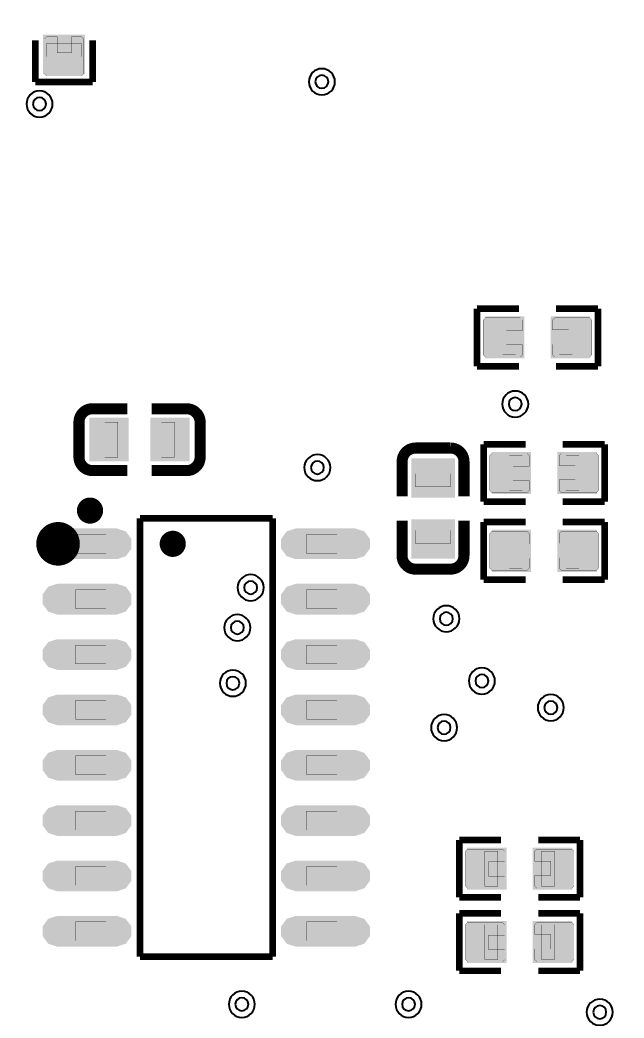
# Model space of a CAD drawing. Header units: millimetres. Extents: x -103 to 1, y -5 to 127.
# Drawn here: x -78.48 to -64.62, y 65.25 to 88.15 of the extents above; entities that cross this region are included whole.
import ezdxf

# ---------------------------------------------------------------- set-up
doc = ezdxf.new("R2010")
doc.units = ezdxf.units.MM
doc.header["$MEASUREMENT"] = 0
for name, color, linetype, true_color in [('Document-Layer', 7, 'Continuous', 0x6464ff), ('Hole-Layer', 7, 'Continuous', 0x222222), ('Multi-Layer', 7, 'Continuous', 0xc0c0c0), ('Pin-Soldering-Layer', 7, 'Continuous', 0xcc9999), ('Top-Layer', 7, 'Continuous', 0xff0000), ('Top-Paste-Mask-Layer', 7, 'Continuous', 0x808080), ('Top-Silkscreen-Layer', 7, 'Continuous', 0xffcc00), ('Top-Solder-Mask-Layer', 7, 'Continuous', 0x800080)]:
    doc.layers.add(name, color=color, linetype=linetype, true_color=true_color)

msp = doc.modelspace()

# ---------------------------------------------------------------- hatches: boundary and pattern name
at = {"layer": 'Pin-Soldering-Layer'}
for points in [[(-77.869, 87.307), (-77.069, 87.307), (-77.069, 87.607), (-77.869, 87.607)], [(-67.406, 81.265), (-67.406, 80.465), (-67.106, 80.465), (-67.106, 81.265)], [(-65.806, 81.265), (-65.806, 80.465), (-66.106, 80.465), (-66.106, 81.265)], [(-76.535, 78.119), (-76.535, 78.919), (-76.235, 78.919), (-76.235, 78.119)], [(-74.935, 78.119), (-74.935, 78.919), (-75.235, 78.919), (-75.235, 78.119)], [(-67.253, 77.354), (-67.253, 78.154), (-66.953, 78.154), (-66.953, 77.354)], [(-65.653, 77.354), (-65.653, 78.154), (-65.953, 78.154), (-65.953, 77.354)], [(-69.403, 77.738), (-68.603, 77.738), (-68.603, 77.438), (-69.403, 77.438)], [(-77.205, 76.344), (-76.505, 76.344), (-76.505, 75.914), (-77.205, 75.914)], [(-71.205, 76.344), (-71.905, 76.344), (-71.905, 75.914), (-71.205, 75.914)], [(-69.403, 76.138), (-68.603, 76.138), (-68.603, 76.438), (-69.403, 76.438)], [(-67.253, 75.569), (-67.253, 76.369), (-66.953, 76.369), (-66.953, 75.569)], [(-65.653, 75.569), (-65.653, 76.369), (-65.953, 76.369), (-65.953, 75.569)], [(-77.205, 75.074), (-76.505, 75.074), (-76.505, 74.644), (-77.205, 74.644)], [(-71.205, 75.074), (-71.905, 75.074), (-71.905, 74.644), (-71.205, 74.644)], [(-77.205, 73.804), (-76.505, 73.804), (-76.505, 73.374), (-77.205, 73.374)], [(-71.205, 73.804), (-71.905, 73.804), (-71.905, 73.374), (-71.205, 73.374)], [(-77.205, 72.534), (-76.505, 72.534), (-76.505, 72.104), (-77.205, 72.104)], [(-71.205, 72.534), (-71.905, 72.534), (-71.905, 72.104), (-71.205, 72.104)], [(-77.205, 71.264), (-76.505, 71.264), (-76.505, 70.834), (-77.205, 70.834)], [(-71.205, 71.264), (-71.905, 71.264), (-71.905, 70.834), (-71.205, 70.834)], [(-77.205, 69.994), (-76.505, 69.994), (-76.505, 69.564), (-77.205, 69.564)], [(-71.205, 69.994), (-71.905, 69.994), (-71.905, 69.564), (-71.205, 69.564)], [(-67.814, 68.275), (-67.814, 69.075), (-67.514, 69.075), (-67.514, 68.275)], [(-66.214, 68.275), (-66.214, 69.075), (-66.514, 69.075), (-66.514, 68.275)], [(-77.205, 68.724), (-76.505, 68.724), (-76.505, 68.294), (-77.205, 68.294)], [(-71.205, 68.724), (-71.905, 68.724), (-71.905, 68.294), (-71.205, 68.294)], [(-77.205, 67.454), (-76.505, 67.454), (-76.505, 67.024), (-77.205, 67.024)], [(-71.205, 67.454), (-71.905, 67.454), (-71.905, 67.024), (-71.205, 67.024)], [(-67.814, 66.592), (-67.814, 67.392), (-67.514, 67.392), (-67.514, 66.592)], [(-66.214, 66.592), (-66.214, 67.392), (-66.514, 67.392), (-66.514, 66.592)]]:
    msp.add_hatch(color=256, dxfattribs=at).paths.add_polyline_path(points)
at = {"layer": 'Top-Layer'}
for points in [[(-77.901, 87.757), (-77.037, 87.757), (-77.037, 86.95), (-77.901, 86.95)], [(-66.956, 81.297), (-66.956, 80.433), (-67.762, 80.433), (-67.762, 81.297)], [(-65.449, 81.297), (-65.449, 80.433), (-66.256, 80.433), (-66.256, 81.297)], [(-76.835, 78.069), (-76.835, 78.969), (-76.035, 78.969), (-76.035, 78.069)], [(-75.435, 78.069), (-75.435, 78.969), (-74.635, 78.969), (-74.635, 78.069)], [(-67.609, 77.322), (-67.609, 78.186), (-66.803, 78.186), (-66.803, 77.322)], [(-66.103, 77.322), (-66.103, 78.186), (-65.296, 78.186), (-65.296, 77.322)], [(-69.453, 78.038), (-68.553, 78.038), (-68.553, 77.238), (-69.453, 77.238)], [(-69.453, 76.637), (-68.553, 76.637), (-68.553, 75.837), (-69.453, 75.837)], [(-77.625, 75.828), (-77.838, 75.917), (-77.926, 76.129), (-77.838, 76.342), (-77.625, 76.43), (-76.256, 76.43), (-76.043, 76.342), (-75.955, 76.129), (-76.043, 75.917), (-76.256, 75.828)], [(-72.154, 75.828), (-72.367, 75.917), (-72.455, 76.129), (-72.367, 76.342), (-72.154, 76.43), (-70.785, 76.43), (-70.572, 76.342), (-70.484, 76.129), (-70.572, 75.917), (-70.785, 75.828)], [(-67.609, 75.536), (-67.609, 76.401), (-66.803, 76.401), (-66.803, 75.536)], [(-66.103, 75.536), (-66.103, 76.401), (-65.296, 76.401), (-65.296, 75.536)], [(-77.625, 74.558), (-77.838, 74.647), (-77.926, 74.859), (-77.838, 75.072), (-77.625, 75.16), (-76.256, 75.16), (-76.043, 75.072), (-75.955, 74.859), (-76.043, 74.647), (-76.256, 74.558)], [(-72.154, 74.558), (-72.367, 74.647), (-72.455, 74.859), (-72.367, 75.072), (-72.154, 75.16), (-70.785, 75.16), (-70.572, 75.072), (-70.484, 74.859), (-70.572, 74.647), (-70.785, 74.558)], [(-77.625, 73.288), (-77.838, 73.377), (-77.926, 73.589), (-77.838, 73.802), (-77.625, 73.89), (-76.256, 73.89), (-76.043, 73.802), (-75.955, 73.589), (-76.043, 73.377), (-76.256, 73.288)], [(-72.154, 73.288), (-72.367, 73.377), (-72.455, 73.589), (-72.367, 73.802), (-72.154, 73.89), (-70.785, 73.89), (-70.572, 73.802), (-70.484, 73.589), (-70.572, 73.377), (-70.785, 73.288)], [(-77.625, 72.018), (-77.838, 72.107), (-77.926, 72.319), (-77.838, 72.532), (-77.625, 72.62), (-76.256, 72.62), (-76.043, 72.532), (-75.955, 72.319), (-76.043, 72.107), (-76.256, 72.018)], [(-72.154, 72.018), (-72.367, 72.107), (-72.455, 72.319), (-72.367, 72.532), (-72.154, 72.62), (-70.785, 72.62), (-70.572, 72.532), (-70.484, 72.319), (-70.572, 72.107), (-70.785, 72.018)], [(-77.625, 70.748), (-77.838, 70.837), (-77.926, 71.049), (-77.838, 71.262), (-77.625, 71.35), (-76.256, 71.35), (-76.043, 71.262), (-75.955, 71.049), (-76.043, 70.837), (-76.256, 70.748)], [(-72.154, 70.748), (-72.367, 70.837), (-72.455, 71.049), (-72.367, 71.262), (-72.154, 71.35), (-70.785, 71.35), (-70.572, 71.262), (-70.484, 71.049), (-70.572, 70.837), (-70.785, 70.748)], [(-77.625, 69.478), (-77.838, 69.567), (-77.926, 69.779), (-77.838, 69.992), (-77.625, 70.08), (-76.256, 70.08), (-76.043, 69.992), (-75.955, 69.779), (-76.043, 69.567), (-76.256, 69.478)], [(-72.154, 69.478), (-72.367, 69.567), (-72.455, 69.779), (-72.367, 69.992), (-72.154, 70.08), (-70.785, 70.08), (-70.572, 69.992), (-70.484, 69.779), (-70.572, 69.567), (-70.785, 69.478)], [(-68.17, 68.243), (-68.17, 69.107), (-67.364, 69.107), (-67.364, 68.243)], [(-66.664, 68.243), (-66.664, 69.107), (-65.857, 69.107), (-65.857, 68.243)], [(-77.625, 68.208), (-77.838, 68.297), (-77.926, 68.509), (-77.838, 68.722), (-77.625, 68.81), (-76.256, 68.81), (-76.043, 68.722), (-75.955, 68.509), (-76.043, 68.297), (-76.256, 68.208)], [(-72.154, 68.208), (-72.367, 68.297), (-72.455, 68.509), (-72.367, 68.722), (-72.154, 68.81), (-70.785, 68.81), (-70.572, 68.722), (-70.484, 68.509), (-70.572, 68.297), (-70.785, 68.208)], [(-77.625, 66.938), (-77.838, 67.027), (-77.926, 67.239), (-77.838, 67.452), (-77.625, 67.54), (-76.256, 67.54), (-76.043, 67.452), (-75.955, 67.239), (-76.043, 67.027), (-76.256, 66.938)], [(-72.154, 66.938), (-72.367, 67.027), (-72.455, 67.239), (-72.367, 67.452), (-72.154, 67.54), (-70.785, 67.54), (-70.572, 67.452), (-70.484, 67.239), (-70.572, 67.027), (-70.785, 66.938)], [(-68.17, 66.56), (-68.17, 67.424), (-67.364, 67.424), (-67.364, 66.56)], [(-66.664, 66.56), (-66.664, 67.424), (-65.857, 67.424), (-65.857, 66.56)]]:
    msp.add_hatch(color=256, dxfattribs=at).paths.add_polyline_path(points)
at = {"layer": 'Top-Paste-Mask-Layer'}
for points in [[(-77.019, 86.912), (-77.019, 87.712), (-77.069, 87.762), (-77.297, 87.762), (-77.297, 87.392), (-77.627, 87.392), (-77.627, 87.762), (-77.869, 87.762), (-77.919, 87.712), (-77.919, 86.912), (-77.869, 86.862), (-77.069, 86.862)], [(-67.801, 80.415), (-67.001, 80.415), (-66.951, 80.465), (-66.951, 80.693), (-67.321, 80.693), (-67.321, 81.023), (-66.951, 81.023), (-66.951, 81.265), (-67.001, 81.315), (-67.801, 81.315), (-67.851, 81.265), (-67.851, 80.465)], [(-65.411, 81.315), (-66.211, 81.315), (-66.261, 81.265), (-66.261, 81.037), (-65.891, 81.037), (-65.891, 80.707), (-66.261, 80.707), (-66.261, 80.465), (-66.211, 80.415), (-65.411, 80.415), (-65.361, 80.465), (-65.361, 81.265)], [(-76.835, 78.069), (-76.835, 78.969), (-76.035, 78.969), (-76.035, 78.069)], [(-75.435, 78.069), (-75.435, 78.969), (-74.635, 78.969), (-74.635, 78.069)], [(-67.648, 77.304), (-66.848, 77.304), (-66.798, 77.354), (-66.798, 77.582), (-67.168, 77.582), (-67.168, 77.912), (-66.798, 77.912), (-66.798, 78.154), (-66.848, 78.204), (-67.648, 78.204), (-67.698, 78.154), (-67.698, 77.354)], [(-65.258, 78.204), (-66.058, 78.204), (-66.108, 78.154), (-66.108, 77.926), (-65.738, 77.926), (-65.738, 77.596), (-66.108, 77.596), (-66.108, 77.354), (-66.058, 77.304), (-65.258, 77.304), (-65.208, 77.354), (-65.208, 78.154)], [(-69.453, 78.038), (-68.553, 78.038), (-68.553, 77.238), (-69.453, 77.238)], [(-69.453, 76.637), (-68.553, 76.637), (-68.553, 75.837), (-69.453, 75.837)], [(-77.625, 75.828), (-77.838, 75.917), (-77.926, 76.129), (-77.838, 76.342), (-77.625, 76.43), (-76.256, 76.43), (-76.043, 76.342), (-75.955, 76.129), (-76.043, 75.917), (-76.256, 75.828)], [(-72.154, 75.828), (-72.367, 75.917), (-72.455, 76.129), (-72.367, 76.342), (-72.154, 76.43), (-70.785, 76.43), (-70.572, 76.342), (-70.484, 76.129), (-70.572, 75.917), (-70.785, 75.828)], [(-67.648, 75.519), (-66.848, 75.519), (-66.798, 75.569), (-66.798, 75.796), (-67.168, 75.796), (-67.168, 76.126), (-66.798, 76.126), (-66.798, 76.369), (-66.848, 76.419), (-67.648, 76.419), (-67.698, 76.369), (-67.698, 75.569)], [(-65.258, 76.418), (-66.058, 76.418), (-66.108, 76.368), (-66.108, 76.141), (-65.738, 76.141), (-65.738, 75.811), (-66.108, 75.811), (-66.108, 75.568), (-66.058, 75.518), (-65.258, 75.518), (-65.208, 75.568), (-65.208, 76.368)], [(-77.625, 74.558), (-77.838, 74.647), (-77.926, 74.859), (-77.838, 75.072), (-77.625, 75.16), (-76.256, 75.16), (-76.043, 75.072), (-75.955, 74.859), (-76.043, 74.647), (-76.256, 74.558)], [(-72.154, 74.558), (-72.367, 74.647), (-72.455, 74.859), (-72.367, 75.072), (-72.154, 75.16), (-70.785, 75.16), (-70.572, 75.072), (-70.484, 74.859), (-70.572, 74.647), (-70.785, 74.558)], [(-77.625, 73.288), (-77.838, 73.377), (-77.926, 73.589), (-77.838, 73.802), (-77.625, 73.89), (-76.256, 73.89), (-76.043, 73.802), (-75.955, 73.589), (-76.043, 73.377), (-76.256, 73.288)], [(-72.154, 73.288), (-72.367, 73.377), (-72.455, 73.589), (-72.367, 73.802), (-72.154, 73.89), (-70.785, 73.89), (-70.572, 73.802), (-70.484, 73.589), (-70.572, 73.377), (-70.785, 73.288)], [(-77.625, 72.018), (-77.838, 72.107), (-77.926, 72.319), (-77.838, 72.532), (-77.625, 72.62), (-76.256, 72.62), (-76.043, 72.532), (-75.955, 72.319), (-76.043, 72.107), (-76.256, 72.018)], [(-72.154, 72.018), (-72.367, 72.107), (-72.455, 72.319), (-72.367, 72.532), (-72.154, 72.62), (-70.785, 72.62), (-70.572, 72.532), (-70.484, 72.319), (-70.572, 72.107), (-70.785, 72.018)], [(-77.625, 70.748), (-77.838, 70.837), (-77.926, 71.049), (-77.838, 71.262), (-77.625, 71.35), (-76.256, 71.35), (-76.043, 71.262), (-75.955, 71.049), (-76.043, 70.837), (-76.256, 70.748)], [(-72.154, 70.748), (-72.367, 70.837), (-72.455, 71.049), (-72.367, 71.262), (-72.154, 71.35), (-70.785, 71.35), (-70.572, 71.262), (-70.484, 71.049), (-70.572, 70.837), (-70.785, 70.748)], [(-77.625, 69.478), (-77.838, 69.567), (-77.926, 69.779), (-77.838, 69.992), (-77.625, 70.08), (-76.256, 70.08), (-76.043, 69.992), (-75.955, 69.779), (-76.043, 69.567), (-76.256, 69.478)], [(-72.154, 69.478), (-72.367, 69.567), (-72.455, 69.779), (-72.367, 69.992), (-72.154, 70.08), (-70.785, 70.08), (-70.572, 69.992), (-70.484, 69.779), (-70.572, 69.567), (-70.785, 69.478)], [(-68.209, 68.225), (-67.409, 68.225), (-67.359, 68.275), (-67.359, 68.503), (-67.729, 68.503), (-67.729, 68.833), (-67.359, 68.833), (-67.359, 69.075), (-67.409, 69.125), (-68.209, 69.125), (-68.259, 69.075), (-68.259, 68.275)], [(-65.819, 69.125), (-66.619, 69.125), (-66.669, 69.075), (-66.669, 68.847), (-66.299, 68.847), (-66.299, 68.517), (-66.669, 68.517), (-66.669, 68.275), (-66.619, 68.225), (-65.819, 68.225), (-65.769, 68.275), (-65.769, 69.075)], [(-77.625, 68.208), (-77.838, 68.297), (-77.926, 68.509), (-77.838, 68.722), (-77.625, 68.81), (-76.256, 68.81), (-76.043, 68.722), (-75.955, 68.509), (-76.043, 68.297), (-76.256, 68.208)], [(-72.154, 68.208), (-72.367, 68.297), (-72.455, 68.509), (-72.367, 68.722), (-72.154, 68.81), (-70.785, 68.81), (-70.572, 68.722), (-70.484, 68.509), (-70.572, 68.297), (-70.785, 68.208)], [(-77.625, 66.938), (-77.838, 67.027), (-77.926, 67.239), (-77.838, 67.452), (-77.625, 67.54), (-76.256, 67.54), (-76.043, 67.452), (-75.955, 67.239), (-76.043, 67.027), (-76.256, 66.938)], [(-72.154, 66.938), (-72.367, 67.027), (-72.455, 67.239), (-72.367, 67.452), (-72.154, 67.54), (-70.785, 67.54), (-70.572, 67.452), (-70.484, 67.239), (-70.572, 67.027), (-70.785, 66.938)], [(-68.209, 66.542), (-67.409, 66.542), (-67.359, 66.592), (-67.359, 66.82), (-67.729, 66.82), (-67.729, 67.15), (-67.359, 67.15), (-67.359, 67.392), (-67.409, 67.442), (-68.209, 67.442), (-68.259, 67.392), (-68.259, 66.592)], [(-65.819, 67.442), (-66.619, 67.442), (-66.669, 67.392), (-66.669, 67.164), (-66.299, 67.164), (-66.299, 66.834), (-66.669, 66.834), (-66.669, 66.592), (-66.619, 66.542), (-65.819, 66.542), (-65.769, 66.592), (-65.769, 67.392)]]:
    msp.add_hatch(color=256, dxfattribs=at).paths.add_polyline_path(points)
at = {"layer": 'Top-Solder-Mask-Layer'}
for points in [[(-77.952, 87.807), (-76.986, 87.807), (-76.986, 86.899), (-77.952, 86.899)], [(-66.905, 81.347), (-66.905, 80.382), (-67.813, 80.382), (-67.813, 81.347)], [(-65.398, 81.347), (-65.398, 80.382), (-66.306, 80.382), (-66.306, 81.347)], [(-76.886, 78.018), (-76.886, 79.02), (-75.984, 79.02), (-75.984, 78.018)], [(-75.486, 78.018), (-75.486, 79.02), (-74.584, 79.02), (-74.584, 78.018)], [(-69.504, 78.089), (-68.502, 78.089), (-68.502, 77.187), (-69.504, 77.187)], [(-67.66, 77.271), (-67.66, 78.236), (-66.752, 78.236), (-66.752, 77.271)], [(-66.153, 77.271), (-66.153, 78.236), (-65.245, 78.236), (-65.245, 77.271)], [(-69.504, 76.688), (-68.502, 76.688), (-68.502, 75.786), (-69.504, 75.786)], [(-77.625, 75.777), (-77.832, 75.845), (-77.96, 76.021), (-77.96, 76.238), (-77.832, 76.414), (-77.625, 76.481), (-76.256, 76.481), (-76.049, 76.414), (-75.921, 76.238), (-75.921, 76.021), (-76.049, 75.845), (-76.256, 75.777)], [(-72.154, 75.777), (-72.361, 75.845), (-72.488, 76.021), (-72.488, 76.238), (-72.361, 76.414), (-72.154, 76.481), (-70.785, 76.481), (-70.578, 76.414), (-70.45, 76.238), (-70.45, 76.021), (-70.578, 75.845), (-70.785, 75.777)], [(-67.66, 75.486), (-67.66, 76.451), (-66.752, 76.451), (-66.752, 75.486)], [(-66.153, 75.486), (-66.153, 76.451), (-65.245, 76.451), (-65.245, 75.486)], [(-77.625, 74.507), (-77.832, 74.575), (-77.96, 74.751), (-77.96, 74.968), (-77.832, 75.144), (-77.625, 75.211), (-76.256, 75.211), (-76.049, 75.144), (-75.921, 74.968), (-75.921, 74.751), (-76.049, 74.575), (-76.256, 74.507)], [(-72.154, 74.507), (-72.361, 74.575), (-72.488, 74.751), (-72.488, 74.968), (-72.361, 75.144), (-72.154, 75.211), (-70.785, 75.211), (-70.578, 75.144), (-70.45, 74.968), (-70.45, 74.751), (-70.578, 74.575), (-70.785, 74.507)], [(-77.625, 73.237), (-77.832, 73.305), (-77.96, 73.481), (-77.96, 73.698), (-77.832, 73.874), (-77.625, 73.941), (-76.256, 73.941), (-76.049, 73.874), (-75.921, 73.698), (-75.921, 73.481), (-76.049, 73.305), (-76.256, 73.237)], [(-72.154, 73.237), (-72.361, 73.305), (-72.488, 73.481), (-72.488, 73.698), (-72.361, 73.874), (-72.154, 73.941), (-70.785, 73.941), (-70.578, 73.874), (-70.45, 73.698), (-70.45, 73.481), (-70.578, 73.305), (-70.785, 73.237)], [(-77.625, 71.967), (-77.832, 72.035), (-77.96, 72.211), (-77.96, 72.428), (-77.832, 72.604), (-77.625, 72.671), (-76.256, 72.671), (-76.049, 72.604), (-75.921, 72.428), (-75.921, 72.211), (-76.049, 72.035), (-76.256, 71.967)], [(-72.154, 71.967), (-72.361, 72.035), (-72.488, 72.211), (-72.488, 72.428), (-72.361, 72.604), (-72.154, 72.671), (-70.785, 72.671), (-70.578, 72.604), (-70.45, 72.428), (-70.45, 72.211), (-70.578, 72.035), (-70.785, 71.967)], [(-77.625, 70.697), (-77.832, 70.765), (-77.96, 70.941), (-77.96, 71.158), (-77.832, 71.334), (-77.625, 71.401), (-76.256, 71.401), (-76.049, 71.334), (-75.921, 71.158), (-75.921, 70.941), (-76.049, 70.765), (-76.256, 70.697)], [(-72.154, 70.697), (-72.361, 70.765), (-72.488, 70.941), (-72.488, 71.158), (-72.361, 71.334), (-72.154, 71.401), (-70.785, 71.401), (-70.578, 71.334), (-70.45, 71.158), (-70.45, 70.941), (-70.578, 70.765), (-70.785, 70.697)], [(-77.625, 69.427), (-77.832, 69.495), (-77.96, 69.671), (-77.96, 69.888), (-77.832, 70.064), (-77.625, 70.131), (-76.256, 70.131), (-76.049, 70.064), (-75.921, 69.888), (-75.921, 69.671), (-76.049, 69.495), (-76.256, 69.427)], [(-72.154, 69.427), (-72.361, 69.495), (-72.488, 69.671), (-72.488, 69.888), (-72.361, 70.064), (-72.154, 70.131), (-70.785, 70.131), (-70.578, 70.064), (-70.45, 69.888), (-70.45, 69.671), (-70.578, 69.495), (-70.785, 69.427)], [(-68.221, 68.193), (-68.221, 69.158), (-67.313, 69.158), (-67.313, 68.193)], [(-66.714, 68.193), (-66.714, 69.158), (-65.806, 69.158), (-65.806, 68.193)], [(-77.625, 68.157), (-77.832, 68.225), (-77.96, 68.401), (-77.96, 68.618), (-77.832, 68.794), (-77.625, 68.861), (-76.256, 68.861), (-76.049, 68.794), (-75.921, 68.618), (-75.921, 68.401), (-76.049, 68.225), (-76.256, 68.157)], [(-72.154, 68.157), (-72.361, 68.225), (-72.488, 68.401), (-72.488, 68.618), (-72.361, 68.794), (-72.154, 68.861), (-70.785, 68.861), (-70.578, 68.794), (-70.45, 68.618), (-70.45, 68.401), (-70.578, 68.225), (-70.785, 68.157)], [(-77.625, 66.887), (-77.832, 66.955), (-77.96, 67.131), (-77.96, 67.348), (-77.832, 67.524), (-77.625, 67.591), (-76.256, 67.591), (-76.049, 67.524), (-75.921, 67.348), (-75.921, 67.131), (-76.049, 66.955), (-76.256, 66.887)], [(-72.154, 66.887), (-72.361, 66.955), (-72.488, 67.131), (-72.488, 67.348), (-72.361, 67.524), (-72.154, 67.591), (-70.785, 67.591), (-70.578, 67.524), (-70.45, 67.348), (-70.45, 67.131), (-70.578, 66.955), (-70.785, 66.887)], [(-68.221, 66.51), (-68.221, 67.475), (-67.313, 67.475), (-67.313, 66.51)], [(-66.714, 66.51), (-66.714, 67.475), (-65.806, 67.475), (-65.806, 66.51)]]:
    msp.add_hatch(color=256, dxfattribs=at).paths.add_polyline_path(points)

# ---------------------------------------------------------------- linework, layer by layer
at = {"layer": 'Document-Layer', "const_width": 0.5}
msp.add_lwpolyline([(-77.855, 76.129, 1), (-77.355, 76.129), (-77.355, 76.129, 1), (-77.855, 76.129)], format="xyb", dxfattribs=at)
msp.add_lwpolyline([(-77.855, 76.129, 1), (-77.355, 76.129), (-77.355, 76.129, 1), (-77.855, 76.129)], format="xyb", dxfattribs=at)
at = {"layer": 'Hole-Layer'}
for points in [[(-71.703, 86.73, 1), (-71.403, 86.73), (-71.403, 86.73, 1), (-71.703, 86.73)], [(-78.18, 86.22, 1), (-77.88, 86.22), (-77.88, 86.22, 1), (-78.18, 86.22)], [(-67.266, 79.335, 1), (-66.966, 79.335), (-66.966, 79.335, 1), (-67.266, 79.335)], [(-71.806, 77.878, 1), (-71.506, 77.878), (-71.506, 77.878, 1), (-71.806, 77.878)], [(-73.336, 75.124, 1), (-73.036, 75.124), (-73.036, 75.124, 1), (-73.336, 75.124)], [(-68.848, 74.41, 1), (-68.548, 74.41), (-68.548, 74.41, 1), (-68.848, 74.41)], [(-73.642, 74.206, 1), (-73.342, 74.206), (-73.342, 74.206, 1), (-73.642, 74.206)], [(-73.744, 72.931, 1), (-73.444, 72.931), (-73.444, 72.931, 1), (-73.744, 72.931)], [(-68.032, 72.982, 1), (-67.732, 72.982), (-67.732, 72.982, 1), (-68.032, 72.982)], [(-66.451, 72.37, 1), (-66.151, 72.37), (-66.151, 72.37, 1), (-66.451, 72.37)], [(-68.899, 71.911, 1), (-68.599, 71.911), (-68.599, 71.911, 1), (-68.899, 71.911)], [(-73.539, 65.564, 1), (-73.239, 65.564), (-73.239, 65.564, 1), (-73.539, 65.564)], [(-69.714, 65.564, 1), (-69.414, 65.564), (-69.414, 65.564, 1), (-69.714, 65.564)], [(-65.329, 65.383, 1), (-65.029, 65.383), (-65.029, 65.383, 1), (-65.329, 65.383)]]:
    msp.add_lwpolyline(points, format="xyb", dxfattribs=at)
at = {"layer": 'Multi-Layer'}
for points in [[(-71.853, 86.73, 1), (-71.253, 86.73, 1)], [(-78.33, 86.22, 1), (-77.73, 86.22, 1)], [(-67.416, 79.335, 1), (-66.816, 79.335, 1)], [(-71.956, 77.878, 1), (-71.356, 77.878, 1)], [(-73.486, 75.124, 1), (-72.886, 75.124, 1)], [(-68.998, 74.41, 1), (-68.398, 74.41, 1)], [(-73.792, 74.206, 1), (-73.192, 74.206, 1)], [(-68.182, 72.982, 1), (-67.582, 72.982, 1)], [(-73.894, 72.931, 1), (-73.294, 72.931, 1)], [(-66.601, 72.37, 1), (-66.001, 72.37, 1)], [(-69.049, 71.911, 1), (-68.449, 71.911, 1)], [(-73.689, 65.564, 1), (-73.089, 65.564, 1)], [(-69.864, 65.564, 1), (-69.264, 65.564, 1)], [(-65.479, 65.383, 1), (-64.879, 65.383, 1)]]:
    msp.add_lwpolyline(points, format="xyb", close=True, dxfattribs=at)
at = {"layer": 'Pin-Soldering-Layer', "const_width": 0.00508}
for points in [[(-77.869, 87.307), (-77.069, 87.307), (-77.069, 87.607), (-77.869, 87.607)], [(-67.406, 81.265), (-67.406, 80.465), (-67.106, 80.465), (-67.106, 81.265)], [(-65.806, 81.265), (-65.806, 80.465), (-66.106, 80.465), (-66.106, 81.265)], [(-76.535, 78.119), (-76.535, 78.919), (-76.235, 78.919), (-76.235, 78.119)], [(-74.935, 78.119), (-74.935, 78.919), (-75.235, 78.919), (-75.235, 78.119)], [(-67.253, 77.354), (-67.253, 78.154), (-66.953, 78.154), (-66.953, 77.354)], [(-65.653, 77.354), (-65.653, 78.154), (-65.953, 78.154), (-65.953, 77.354)], [(-69.403, 77.738), (-68.603, 77.738), (-68.603, 77.438), (-69.403, 77.438)], [(-77.205, 76.344), (-76.505, 76.344), (-76.505, 75.914), (-77.205, 75.914)], [(-71.205, 76.344), (-71.905, 76.344), (-71.905, 75.914), (-71.205, 75.914)], [(-69.403, 76.138), (-68.603, 76.138), (-68.603, 76.438), (-69.403, 76.438)], [(-67.253, 75.569), (-67.253, 76.369), (-66.953, 76.369), (-66.953, 75.569)], [(-65.653, 75.569), (-65.653, 76.369), (-65.953, 76.369), (-65.953, 75.569)], [(-77.205, 75.074), (-76.505, 75.074), (-76.505, 74.644), (-77.205, 74.644)], [(-71.205, 75.074), (-71.905, 75.074), (-71.905, 74.644), (-71.205, 74.644)], [(-77.205, 73.804), (-76.505, 73.804), (-76.505, 73.374), (-77.205, 73.374)], [(-71.205, 73.804), (-71.905, 73.804), (-71.905, 73.374), (-71.205, 73.374)], [(-77.205, 72.534), (-76.505, 72.534), (-76.505, 72.104), (-77.205, 72.104)], [(-71.205, 72.534), (-71.905, 72.534), (-71.905, 72.104), (-71.205, 72.104)], [(-77.205, 71.264), (-76.505, 71.264), (-76.505, 70.834), (-77.205, 70.834)], [(-71.205, 71.264), (-71.905, 71.264), (-71.905, 70.834), (-71.205, 70.834)], [(-77.205, 69.994), (-76.505, 69.994), (-76.505, 69.564), (-77.205, 69.564)], [(-71.205, 69.994), (-71.905, 69.994), (-71.905, 69.564), (-71.205, 69.564)], [(-67.814, 68.275), (-67.814, 69.075), (-67.514, 69.075), (-67.514, 68.275)], [(-66.214, 68.275), (-66.214, 69.075), (-66.514, 69.075), (-66.514, 68.275)], [(-77.205, 68.724), (-76.505, 68.724), (-76.505, 68.294), (-77.205, 68.294)], [(-71.205, 68.724), (-71.905, 68.724), (-71.905, 68.294), (-71.205, 68.294)], [(-77.205, 67.454), (-76.505, 67.454), (-76.505, 67.024), (-77.205, 67.024)], [(-71.205, 67.454), (-71.905, 67.454), (-71.905, 67.024), (-71.205, 67.024)], [(-67.814, 66.592), (-67.814, 67.392), (-67.514, 67.392), (-67.514, 66.592)], [(-66.214, 66.592), (-66.214, 67.392), (-66.514, 67.392), (-66.514, 66.592)]]:
    msp.add_lwpolyline(points, close=True, dxfattribs=at)
at = {"layer": 'Top-Paste-Mask-Layer', "const_width": 0.00508}
for points in [[(-77.019, 86.912), (-77.019, 87.712), (-77.069, 87.762), (-77.297, 87.762), (-77.297, 87.392), (-77.627, 87.392), (-77.627, 87.762), (-77.869, 87.762), (-77.919, 87.712), (-77.919, 86.912), (-77.869, 86.862), (-77.069, 86.862)], [(-67.801, 80.415), (-67.001, 80.415), (-66.951, 80.465), (-66.951, 80.693), (-67.321, 80.693), (-67.321, 81.023), (-66.951, 81.023), (-66.951, 81.265), (-67.001, 81.315), (-67.801, 81.315), (-67.851, 81.265), (-67.851, 80.465)], [(-65.411, 81.315), (-66.211, 81.315), (-66.261, 81.265), (-66.261, 81.037), (-65.891, 81.037), (-65.891, 80.707), (-66.261, 80.707), (-66.261, 80.465), (-66.211, 80.415), (-65.411, 80.415), (-65.361, 80.465), (-65.361, 81.265)], [(-67.648, 77.304), (-66.848, 77.304), (-66.798, 77.354), (-66.798, 77.582), (-67.168, 77.582), (-67.168, 77.912), (-66.798, 77.912), (-66.798, 78.154), (-66.848, 78.204), (-67.648, 78.204), (-67.698, 78.154), (-67.698, 77.354)], [(-65.258, 78.204), (-66.058, 78.204), (-66.108, 78.154), (-66.108, 77.926), (-65.738, 77.926), (-65.738, 77.596), (-66.108, 77.596), (-66.108, 77.354), (-66.058, 77.304), (-65.258, 77.304), (-65.208, 77.354), (-65.208, 78.154)], [(-67.648, 75.519), (-66.848, 75.519), (-66.798, 75.569), (-66.798, 75.796), (-67.168, 75.796), (-67.168, 76.126), (-66.798, 76.126), (-66.798, 76.369), (-66.848, 76.419), (-67.648, 76.419), (-67.698, 76.369), (-67.698, 75.569)], [(-65.258, 76.418), (-66.058, 76.418), (-66.108, 76.368), (-66.108, 76.141), (-65.738, 76.141), (-65.738, 75.811), (-66.108, 75.811), (-66.108, 75.568), (-66.058, 75.518), (-65.258, 75.518), (-65.208, 75.568), (-65.208, 76.368)], [(-68.209, 68.225), (-67.409, 68.225), (-67.359, 68.275), (-67.359, 68.503), (-67.729, 68.503), (-67.729, 68.833), (-67.359, 68.833), (-67.359, 69.075), (-67.409, 69.125), (-68.209, 69.125), (-68.259, 69.075), (-68.259, 68.275)], [(-65.819, 69.125), (-66.619, 69.125), (-66.669, 69.075), (-66.669, 68.847), (-66.299, 68.847), (-66.299, 68.517), (-66.669, 68.517), (-66.669, 68.275), (-66.619, 68.225), (-65.819, 68.225), (-65.769, 68.275), (-65.769, 69.075)], [(-68.209, 66.542), (-67.409, 66.542), (-67.359, 66.592), (-67.359, 66.82), (-67.729, 66.82), (-67.729, 67.15), (-67.359, 67.15), (-67.359, 67.392), (-67.409, 67.442), (-68.209, 67.442), (-68.259, 67.392), (-68.259, 66.592)], [(-65.819, 67.442), (-66.619, 67.442), (-66.669, 67.392), (-66.669, 67.164), (-66.299, 67.164), (-66.299, 66.834), (-66.669, 66.834), (-66.669, 66.592), (-66.619, 66.542), (-65.819, 66.542), (-65.769, 66.592), (-65.769, 67.392)]]:
    msp.add_lwpolyline(points, close=True, dxfattribs=at)
at = {"layer": 'Top-Silkscreen-Layer'}
for points, const_width in [([(-78.129, 87.68), (-78.129, 86.722)], 0.152), ([(-78.129, 87.68), (-78.129, 86.722)], 0.152), ([(-76.808, 86.722), (-76.808, 87.68)], 0.152), ([(-76.808, 86.722), (-76.808, 87.68)], 0.152), ([(-78.129, 86.722), (-76.808, 86.722)], 0.152), ([(-78.129, 86.722), (-76.808, 86.722)], 0.152), ([(-67.032, 81.525), (-67.991, 81.525)], 0.152), ([(-67.991, 81.525), (-67.991, 80.204)], 0.152), ([(-67.032, 81.525), (-67.991, 81.525)], 0.152), ([(-67.991, 81.525), (-67.991, 80.204)], 0.152), ([(-66.179, 81.525), (-65.221, 81.525)], 0.152), ([(-66.179, 81.525), (-65.221, 81.525)], 0.152), ([(-65.221, 81.525), (-65.221, 80.204)], 0.152), ([(-65.221, 81.525), (-65.221, 80.204)], 0.152), ([(-67.991, 80.204), (-67.032, 80.204)], 0.152), ([(-67.991, 80.204), (-67.032, 80.204)], 0.152), ([(-65.221, 80.204), (-66.179, 80.204)], 0.152), ([(-65.221, 80.204), (-66.179, 80.204)], 0.152), ([(-76.015, 79.229), (-76.815, 79.229)], 0.254), ([(-76.015, 79.229), (-76.815, 79.229)], 0.254), ([(-75.455, 79.228), (-74.655, 79.228)], 0.254), ([(-75.455, 79.228), (-74.655, 79.228)], 0.254), ([(-77.125, 78.119), (-77.125, 78.919)], 0.254), ([(-77.125, 78.119), (-77.125, 78.919)], 0.254), ([(-74.345, 78.918), (-74.345, 78.118)], 0.254), ([(-74.345, 78.918), (-74.345, 78.118)], 0.254), ([(-69.402, 78.327), (-68.602, 78.327)], 0.254), ([(-69.402, 78.327), (-68.602, 78.327)], 0.254), ([(-67.838, 77.093), (-67.838, 78.414)], 0.152), ([(-67.838, 78.414), (-66.879, 78.414)], 0.152), ([(-67.838, 77.093), (-67.838, 78.414)], 0.152), ([(-67.838, 78.414), (-66.879, 78.414)], 0.152), ([(-65.068, 78.414), (-66.026, 78.414)], 0.152), ([(-65.068, 78.414), (-66.026, 78.414)], 0.152), ([(-65.068, 77.093), (-65.068, 78.414)], 0.152), ([(-65.068, 77.093), (-65.068, 78.414)], 0.152), ([(-69.712, 77.218), (-69.712, 78.018)], 0.254), ([(-69.712, 77.218), (-69.712, 78.018)], 0.254), ([(-68.293, 77.218), (-68.293, 78.018)], 0.254), ([(-68.293, 77.218), (-68.293, 78.018)], 0.254), ([(-76.015, 77.809), (-76.815, 77.809)], 0.254), ([(-76.015, 77.809), (-76.815, 77.809)], 0.254), ([(-75.455, 77.809), (-74.655, 77.809)], 0.254), ([(-75.455, 77.809), (-74.655, 77.809)], 0.254), ([(-66.879, 77.093), (-67.838, 77.093)], 0.152), ([(-66.879, 77.093), (-67.838, 77.093)], 0.152), ([(-66.026, 77.093), (-65.068, 77.093)], 0.152), ([(-66.026, 77.093), (-65.068, 77.093)], 0.152), ([(-75.726, 76.711), (-72.683, 76.711)], 0.152), ([(-75.726, 66.658), (-75.726, 76.711)], 0.152), ([(-75.726, 76.711), (-72.683, 76.711)], 0.152), ([(-75.726, 66.658), (-75.726, 76.711)], 0.152), ([(-72.683, 76.711), (-72.683, 66.658)], 0.152), ([(-72.683, 76.711), (-72.683, 66.658)], 0.152), ([(-69.713, 76.657), (-69.713, 75.857)], 0.254), ([(-69.713, 76.657), (-69.713, 75.857)], 0.254), ([(-68.293, 76.657), (-68.293, 75.857)], 0.254), ([(-68.293, 76.657), (-68.293, 75.857)], 0.254), ([(-67.838, 75.308), (-67.838, 76.629)], 0.152), ([(-67.838, 76.629), (-66.879, 76.629)], 0.152), ([(-67.838, 75.308), (-67.838, 76.629)], 0.152), ([(-67.838, 76.629), (-66.879, 76.629)], 0.152), ([(-65.068, 76.629), (-66.026, 76.629)], 0.152), ([(-65.068, 76.629), (-66.026, 76.629)], 0.152), ([(-65.068, 75.308), (-65.068, 76.629)], 0.152), ([(-65.068, 75.308), (-65.068, 76.629)], 0.152), ([(-68.603, 75.548), (-69.403, 75.548)], 0.254), ([(-68.603, 75.548), (-69.403, 75.548)], 0.254), ([(-66.879, 75.308), (-67.838, 75.308)], 0.152), ([(-66.879, 75.308), (-67.838, 75.308)], 0.152), ([(-66.026, 75.308), (-65.068, 75.308)], 0.152), ([(-66.026, 75.308), (-65.068, 75.308)], 0.152), ([(-68.399, 68.015), (-68.399, 69.336)], 0.152), ([(-68.399, 69.336), (-67.44, 69.336)], 0.152), ([(-68.399, 68.015), (-68.399, 69.336)], 0.152), ([(-68.399, 69.336), (-67.44, 69.336)], 0.152), ([(-65.629, 69.336), (-66.587, 69.336)], 0.152), ([(-65.629, 69.336), (-66.587, 69.336)], 0.152), ([(-65.629, 68.015), (-65.629, 69.336)], 0.152), ([(-65.629, 68.015), (-65.629, 69.336)], 0.152), ([(-67.44, 68.015), (-68.399, 68.015)], 0.152), ([(-67.44, 68.015), (-68.399, 68.015)], 0.152), ([(-66.587, 68.015), (-65.629, 68.015)], 0.152), ([(-66.587, 68.015), (-65.629, 68.015)], 0.152), ([(-68.399, 66.332), (-68.399, 67.653)], 0.152), ([(-68.399, 67.653), (-67.44, 67.653)], 0.152), ([(-68.399, 66.332), (-68.399, 67.653)], 0.152), ([(-68.399, 67.653), (-67.44, 67.653)], 0.152), ([(-65.629, 67.653), (-66.587, 67.653)], 0.152), ([(-65.629, 67.653), (-66.587, 67.653)], 0.152), ([(-65.629, 66.332), (-65.629, 67.653)], 0.152), ([(-65.629, 66.332), (-65.629, 67.653)], 0.152), ([(-72.683, 66.658), (-75.726, 66.658)], 0.152), ([(-72.683, 66.658), (-75.726, 66.658)], 0.152), ([(-67.44, 66.332), (-68.399, 66.332)], 0.152), ([(-67.44, 66.332), (-68.399, 66.332)], 0.152), ([(-66.587, 66.332), (-65.629, 66.332)], 0.152), ([(-66.587, 66.332), (-65.629, 66.332)], 0.152)]:
    msp.add_lwpolyline(points, dxfattribs=dict(at, const_width=const_width))
for points, const_width in [([(-77.125, 78.919, -0.414), (-76.815, 79.229)], 0.254), ([(-77.125, 78.919, -0.414), (-76.815, 79.229)], 0.254), ([(-74.655, 79.228, -0.414), (-74.345, 78.918)], 0.254), ([(-74.655, 79.228, -0.414), (-74.345, 78.918)], 0.254), ([(-69.712, 78.018, -0.414), (-69.402, 78.327)], 0.254), ([(-69.712, 78.018, -0.414), (-69.402, 78.327)], 0.254), ([(-68.602, 78.327, -0.414), (-68.293, 78.018)], 0.254), ([(-68.602, 78.327, -0.414), (-68.293, 78.018)], 0.254), ([(-76.815, 77.809, -0.414), (-77.125, 78.119)], 0.254), ([(-76.815, 77.809, -0.414), (-77.125, 78.119)], 0.254), ([(-74.345, 78.118, -0.414), (-74.655, 77.809)], 0.254), ([(-74.345, 78.118, -0.414), (-74.655, 77.809)], 0.254), ([(-77.022, 76.891, 1), (-76.722, 76.891), (-76.722, 76.891, 1), (-77.022, 76.891)], 0.3), ([(-77.022, 76.891, 1), (-76.722, 76.891), (-76.722, 76.891, 1), (-77.022, 76.891)], 0.3), ([(-75.124, 76.129, 1), (-74.824, 76.129), (-74.824, 76.129, 1), (-75.124, 76.129)], 0.3), ([(-75.124, 76.129, 1), (-74.824, 76.129), (-74.824, 76.129, 1), (-75.124, 76.129)], 0.3), ([(-69.403, 75.548, -0.414), (-69.713, 75.857)], 0.254), ([(-69.403, 75.548, -0.414), (-69.713, 75.857)], 0.254), ([(-68.293, 75.857, -0.414), (-68.603, 75.548)], 0.254), ([(-68.293, 75.857, -0.414), (-68.603, 75.548)], 0.254)]:
    msp.add_lwpolyline(points, format="xyb", dxfattribs=dict(at, const_width=const_width))

doc.saveas('drawing.dxf')
